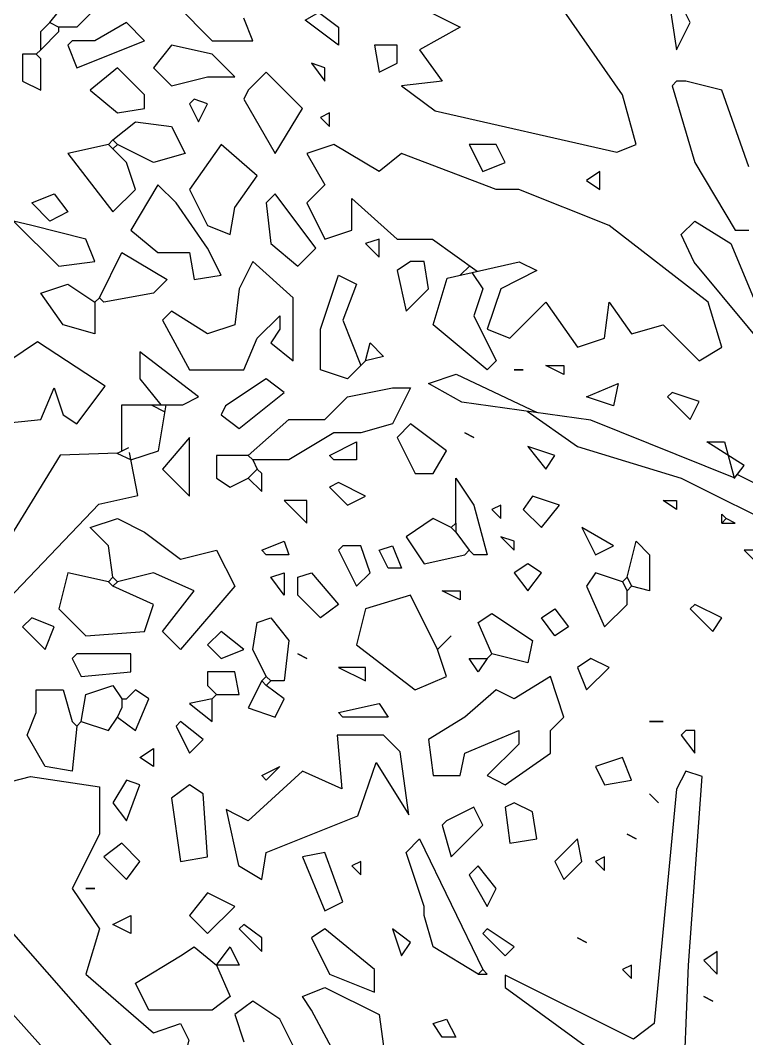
# Model space of a CAD drawing. Header units: metres. Extents: x -3.8 to 7.9, y -0.6 to 14.
# Drawn here: x -1.369 to -0.586, y 8.554 to 9.652 of the extents above; entities that cross this region are included whole.
import ezdxf

# ---------------------------------------------------------------- set-up
doc = ezdxf.new("R2010")
doc.units = ezdxf.units.M
doc.layers.add('ceco.net 88 green shadow', color=102, linetype='Continuous')
doc.layers.add('ceco.net 88 pair trees', color=7, linetype='Continuous')

msp = doc.modelspace()

# ---------------------------------------------------------------- linework, layer by layer
at = {"layer": 'ceco.net 88 green shadow', "linetype": 'Continuous'}
for p, q in [((-0.6762, 9.7124), (-0.6617, 9.62)), ((-1.3372, 9.6492), (-1.3178, 9.6735)), ((-1.2789, 9.6735), (-1.308, 9.6443)), ((-1.2011, 9.6686), (-1.1622, 9.6297)), ((-0.6471, 9.6492), (-0.6568, 9.6686)), ((-1.3469, 9.6395), (-1.3372, 9.6492)), ((-1.3372, 9.6492), (-1.3275, 9.6443)), ((-1.2546, 9.6492), (-1.2886, 9.6297)), ((-1.2351, 9.6297), (-1.2546, 9.6492)), ((-1.1185, 9.6297), (-1.1282, 9.654)), ((-0.6617, 9.62), (-0.6471, 9.6492)), ((-1.3469, 9.62), (-1.3469, 9.6395)), ((-1.3469, 9.62), (-1.3275, 9.6395)), ((-1.3275, 9.6395), (-1.3275, 9.6443)), ((-1.308, 9.6443), (-1.3275, 9.6443)), ((-1.3129, 9.6297), (-1.3178, 9.6249)), ((-1.2886, 9.6297), (-1.3129, 9.6297)), ((-1.308, 9.6006), (-1.2351, 9.6297)), ((-1.1622, 9.6297), (-1.1185, 9.6297)), ((-1.3518, 9.6152), (-1.3664, 9.6152)), ((-1.3664, 9.6152), (-1.3664, 9.586)), ((-1.3518, 9.6152), (-1.3469, 9.62)), ((-1.3469, 9.6103), (-1.3518, 9.6152)), ((-1.3178, 9.6249), (-1.308, 9.6006)), ((-1.206, 9.6249), (-1.2254, 9.6006)), ((-1.1622, 9.6152), (-1.206, 9.6249)), ((-1.1379, 9.5909), (-1.1622, 9.6152)), ((-0.9873, 9.6249), (-0.9824, 9.5957)), ((-0.963, 9.6249), (-0.9873, 9.6249)), ((-0.963, 9.6054), (-0.963, 9.6249)), ((-1.3469, 9.5763), (-1.3469, 9.6103)), ((-1.0553, 9.6054), (-1.0407, 9.586)), ((-1.0407, 9.6006), (-1.0553, 9.6054)), ((-0.9824, 9.5957), (-0.963, 9.6054)), ((-1.2643, 9.6006), (-1.2935, 9.5763)), ((-1.2351, 9.5714), (-1.2643, 9.6006)), ((-1.2254, 9.6006), (-1.206, 9.5811)), ((-1.1039, 9.5957), (-1.1234, 9.5763)), ((-1.065, 9.5568), (-1.1039, 9.5957)), ((-1.0407, 9.586), (-1.0407, 9.6006)), ((-1.3664, 9.586), (-1.3469, 9.5763)), ((-1.206, 9.5811), (-1.1671, 9.5909)), ((-1.1671, 9.5909), (-1.1379, 9.5909)), ((-0.6617, 9.586), (-0.6665, 9.5811)), ((-0.6519, 9.586), (-0.6617, 9.586)), ((-0.6131, 9.5763), (-0.6519, 9.586)), ((-1.2935, 9.5763), (-1.2643, 9.552)), ((-1.2351, 9.5568), (-1.2351, 9.5714)), ((-1.1234, 9.5763), (-1.1282, 9.5666)), ((-0.6665, 9.5811), (-0.6422, 9.4985)), ((-0.5839, 9.4937), (-0.6131, 9.5763)), ((-1.1817, 9.5666), (-1.1865, 9.5617)), ((-1.1865, 9.5617), (-1.1768, 9.5423)), ((-1.1671, 9.5617), (-1.1817, 9.5666)), ((-1.1768, 9.5423), (-1.1671, 9.5617)), ((-1.1282, 9.5666), (-1.0942, 9.5082)), ((-1.2643, 9.552), (-1.2351, 9.5568)), ((-1.0942, 9.5082), (-1.065, 9.5568)), ((-1.0359, 9.552), (-1.0456, 9.5471)), ((-1.0359, 9.5374), (-1.0359, 9.552)), ((-1.2692, 9.5228), (-1.2449, 9.5423)), ((-1.2449, 9.5423), (-1.206, 9.5374)), ((-1.206, 9.5374), (-1.1914, 9.5082)), ((-1.0456, 9.5471), (-1.0359, 9.5374)), ((-1.274, 9.518), (-1.3178, 9.5082)), ((-1.274, 9.518), (-1.2692, 9.5228)), ((-1.274, 9.518), (-1.2692, 9.5131)), ((-1.2692, 9.5228), (-1.2643, 9.518)), ((-1.2692, 9.5131), (-1.2643, 9.518)), ((-1.2254, 9.4985), (-1.2643, 9.518)), ((-1.1525, 9.518), (-1.1865, 9.4694)), ((-1.1136, 9.4839), (-1.1525, 9.518)), ((-0.8852, 9.518), (-0.8706, 9.4888)), ((-0.8561, 9.518), (-0.8852, 9.518)), ((-0.8463, 9.4985), (-0.8561, 9.518)), ((-1.3178, 9.5082), (-1.2692, 9.4451)), ((-1.2546, 9.4985), (-1.2692, 9.5131)), ((-1.1914, 9.5082), (-1.2254, 9.4985)), ((-1.2449, 9.4694), (-1.2546, 9.4985)), ((-0.8706, 9.4888), (-0.8463, 9.4985)), ((-0.6422, 9.4985), (-0.5985, 9.4256)), ((-1.1379, 9.4499), (-1.1136, 9.4839)), ((-0.7443, 9.4888), (-0.7589, 9.4791)), ((-0.7443, 9.4694), (-0.7443, 9.4888)), ((-1.2206, 9.4742), (-1.2497, 9.4256)), ((-1.2011, 9.4548), (-1.2206, 9.4742)), ((-0.7589, 9.4791), (-0.7443, 9.4694)), ((-1.3566, 9.4548), (-1.3323, 9.4645)), ((-1.3323, 9.4645), (-1.3178, 9.4451)), ((-1.2692, 9.4451), (-1.2449, 9.4694)), ((-1.1865, 9.4694), (-1.1671, 9.4305)), ((-1.0942, 9.4645), (-1.1039, 9.4548)), ((-1.0505, 9.4062), (-1.0942, 9.4645)), ((-1.3372, 9.4353), (-1.3566, 9.4548)), ((-1.1671, 9.4062), (-1.2011, 9.4548)), ((-1.1428, 9.4208), (-1.1379, 9.4499)), ((-1.1039, 9.4548), (-1.0991, 9.411)), ((-1.3178, 9.4451), (-1.3372, 9.4353)), ((-1.3761, 9.4353), (-1.3275, 9.3867)), ((-1.3566, 9.4305), (-1.3761, 9.4353)), ((-1.2983, 9.4159), (-1.3566, 9.4305)), ((-1.1671, 9.4305), (-1.1428, 9.4208)), ((-1.2497, 9.4256), (-1.2206, 9.4013)), ((-0.5985, 9.4256), (-0.5839, 9.4256)), ((-1.2886, 9.3916), (-1.2983, 9.4159)), ((-1.1525, 9.377), (-1.1671, 9.4062)), ((-1.0991, 9.411), (-1.0699, 9.3867)), ((-1.0699, 9.3867), (-1.0505, 9.4062)), ((-0.9824, 9.4159), (-0.997, 9.411)), ((-0.997, 9.411), (-0.9824, 9.3965)), ((-0.9824, 9.3965), (-0.9824, 9.4159)), ((-1.2837, 9.3527), (-1.2594, 9.4013)), ((-1.2594, 9.4013), (-1.2108, 9.3722)), ((-1.2206, 9.4013), (-1.1865, 9.4013)), ((-1.1865, 9.4013), (-1.1817, 9.3722)), ((-1.3275, 9.3867), (-1.2886, 9.3916)), ((-1.1185, 9.3916), (-1.1331, 9.3624)), ((-1.0748, 9.3527), (-1.1185, 9.3916)), ((-0.9484, 9.3916), (-0.963, 9.3819)), ((-0.9338, 9.3916), (-0.9484, 9.3916)), ((-0.929, 9.3624), (-0.9338, 9.3916)), ((-1.1817, 9.3722), (-1.1525, 9.377)), ((-1.0359, 9.3479), (-1.0262, 9.377)), ((-1.0262, 9.377), (-1.0067, 9.3673)), ((-0.963, 9.3819), (-0.9533, 9.3381)), ((-1.3469, 9.3576), (-1.3178, 9.3673)), ((-1.3178, 9.3673), (-1.2886, 9.3479)), ((-1.2108, 9.3722), (-1.2254, 9.3576)), ((-1.1331, 9.3624), (-1.1379, 9.3236)), ((-1.0067, 9.3673), (-1.0213, 9.3284)), ((-0.9533, 9.3381), (-0.929, 9.3624)), ((-1.3226, 9.3236), (-1.3469, 9.3576)), ((-1.2886, 9.3479), (-1.2837, 9.3527)), ((-1.2789, 9.3479), (-1.2837, 9.3527)), ((-1.2254, 9.3576), (-1.2789, 9.3479)), ((-1.0748, 9.2847), (-1.0748, 9.3527)), ((-1.2886, 9.3479), (-1.2886, 9.3138)), ((-1.0456, 9.3187), (-1.0359, 9.3479)), ((-1.206, 9.3381), (-1.2157, 9.3284)), ((-1.1671, 9.3138), (-1.206, 9.3381)), ((-1.1136, 9.309), (-1.0893, 9.3333)), ((-1.0893, 9.3333), (-1.0893, 9.3187)), ((-1.2886, 9.3138), (-1.3226, 9.3236)), ((-1.2157, 9.3284), (-1.1865, 9.275)), ((-1.1379, 9.3236), (-1.1671, 9.3138)), ((-1.0893, 9.3187), (-1.0991, 9.3041)), ((-1.0456, 9.275), (-1.0456, 9.3187)), ((-1.0213, 9.3284), (-1.0019, 9.2798)), ((-1.1282, 9.275), (-1.1136, 9.309)), ((-1.0991, 9.3041), (-1.0748, 9.2847)), ((-0.997, 9.2847), (-0.9921, 9.3041)), ((-0.9921, 9.3041), (-0.9776, 9.2895)), ((-0.9776, 9.2895), (-0.997, 9.2847)), ((-1.1865, 9.275), (-1.1282, 9.275)), ((-1.0164, 9.2652), (-1.0456, 9.275)), ((-1.0019, 9.2798), (-1.0164, 9.2652)), ((-1.0019, 9.2798), (-0.997, 9.2847)), ((-0.8366, 9.275), (-0.8269, 9.275)), ((-0.8269, 9.275), (-0.8366, 9.275)), ((-0.8026, 9.2798), (-0.7832, 9.2798)), ((-0.7832, 9.2701), (-0.8026, 9.2798)), ((-0.7832, 9.2798), (-0.7832, 9.2701)), ((-1.1039, 9.2652), (-1.1477, 9.2361)), ((-1.0845, 9.2507), (-1.1039, 9.2652)), ((-1.0164, 9.2458), (-0.9678, 9.2555)), ((-0.9678, 9.2555), (-0.9484, 9.2555)), ((-0.9484, 9.2555), (-0.9678, 9.2166)), ((-0.7589, 9.2458), (-0.7248, 9.2604)), ((-0.7248, 9.2604), (-0.7297, 9.2361)), ((-1.1331, 9.2118), (-1.0845, 9.2507)), ((-1.0407, 9.2215), (-1.0164, 9.2458)), ((-0.7297, 9.2361), (-0.7589, 9.2458)), ((-0.6665, 9.2507), (-0.6714, 9.2458)), ((-0.6714, 9.2458), (-0.6471, 9.2215)), ((-0.6374, 9.2409), (-0.6665, 9.2507)), ((-1.1477, 9.2361), (-1.1525, 9.2264)), ((-0.6471, 9.2215), (-0.6374, 9.2409)), ((-1.1525, 9.2264), (-1.1331, 9.2118)), ((-1.1234, 9.1826), (-1.0796, 9.2215)), ((-1.0796, 9.2215), (-1.0407, 9.2215)), ((-0.9678, 9.2166), (-1.0019, 9.2069)), ((-0.9484, 9.2166), (-0.963, 9.2021)), ((-0.9095, 9.1875), (-0.9484, 9.2166)), ((-1.1865, 9.2021), (-1.2157, 9.168)), ((-1.1865, 9.1389), (-1.1865, 9.2021)), ((-1.031, 9.2069), (-1.0796, 9.1778)), ((-1.0359, 9.1826), (-1.0067, 9.1972)), ((-1.0019, 9.2069), (-1.031, 9.2069)), ((-1.0067, 9.1972), (-1.0067, 9.1778)), ((-0.963, 9.2021), (-0.9435, 9.1632)), ((-0.8901, 9.2069), (-0.8804, 9.2021)), ((-0.8804, 9.2021), (-0.8901, 9.2069)), ((-0.9241, 9.1632), (-0.9095, 9.1875)), ((-0.822, 9.1923), (-0.8026, 9.168)), ((-0.7929, 9.1826), (-0.822, 9.1923)), ((-1.1234, 9.1826), (-1.1574, 9.1826)), ((-1.1574, 9.1826), (-1.1574, 9.1583)), ((-1.1234, 9.1826), (-1.1185, 9.1778)), ((-1.0796, 9.1778), (-1.1185, 9.1778)), ((-1.1185, 9.1778), (-1.1136, 9.168)), ((-1.031, 9.1778), (-1.0359, 9.1826)), ((-1.0067, 9.1778), (-1.031, 9.1778)), ((-0.8026, 9.168), (-0.7929, 9.1826)), ((-1.2157, 9.168), (-1.1865, 9.1389)), ((-1.1234, 9.1583), (-1.1136, 9.168)), ((-1.1088, 9.1632), (-1.1136, 9.168)), ((-1.1574, 9.1583), (-1.1428, 9.1486)), ((-1.1428, 9.1486), (-1.1234, 9.1583)), ((-1.1234, 9.1583), (-1.1088, 9.1437)), ((-1.1088, 9.1437), (-1.1088, 9.1632)), ((-1.0262, 9.1535), (-1.0359, 9.1486)), ((-0.997, 9.1389), (-1.0262, 9.1535)), ((-0.9435, 9.1632), (-0.9241, 9.1632)), ((-0.8998, 9.1097), (-0.8998, 9.1583)), ((-0.8998, 9.1583), (-0.8804, 9.1292)), ((-1.0359, 9.1486), (-1.0164, 9.1292)), ((-1.0845, 9.134), (-1.0602, 9.1097)), ((-1.0602, 9.134), (-1.0845, 9.134)), ((-1.0602, 9.1097), (-1.0602, 9.134)), ((-1.0164, 9.1292), (-0.997, 9.1389)), ((-0.8172, 9.1389), (-0.8269, 9.1243)), ((-0.788, 9.1292), (-0.8172, 9.1389)), ((-0.6762, 9.134), (-0.6617, 9.134)), ((-0.6617, 9.1243), (-0.6762, 9.134)), ((-0.6617, 9.134), (-0.6617, 9.1243)), ((-0.8804, 9.1292), (-0.8658, 9.0757)), ((-0.8512, 9.1292), (-0.8609, 9.1243)), ((-0.8609, 9.1243), (-0.8512, 9.1146)), ((-0.8512, 9.1146), (-0.8512, 9.1292)), ((-0.8269, 9.1243), (-0.8075, 9.1049)), ((-0.8075, 9.1049), (-0.788, 9.1292)), ((-1.2935, 9.1049), (-1.2643, 9.1146)), ((-1.2643, 9.1146), (-1.2351, 9.1)), ((-0.9241, 9.1146), (-0.9533, 9.0951)), ((-0.9047, 9.1049), (-0.9241, 9.1146)), ((-0.9047, 9.1049), (-0.8998, 9.1097)), ((-0.8998, 9.1097), (-0.8998, 9.1)), ((-0.6131, 9.1097), (-0.6131, 9.1194)), ((-0.6131, 9.1194), (-0.6082, 9.1146)), ((-0.6131, 9.1097), (-0.6082, 9.1146)), ((-0.6131, 9.1097), (-0.5985, 9.1097)), ((-0.5985, 9.1097), (-0.6082, 9.1146)), ((-1.274, 9.0854), (-1.2935, 9.1049)), ((-1.2351, 9.1), (-1.1963, 9.0708)), ((-0.9047, 9.1049), (-0.8998, 9.1)), ((-0.8998, 9.1), (-0.8852, 9.0806)), ((-0.7637, 9.1049), (-0.7491, 9.0757)), ((-0.7297, 9.0854), (-0.7637, 9.1049)), ((-1.1088, 9.0806), (-1.0845, 9.0903)), ((-1.0845, 9.0903), (-1.0796, 9.0757)), ((-0.9533, 9.0951), (-0.9338, 9.066)), ((-0.8512, 9.0951), (-0.8366, 9.0806)), ((-0.8366, 9.0903), (-0.8512, 9.0951)), ((-0.8366, 9.0806), (-0.8366, 9.0903)), ((-0.7151, 9.0514), (-0.7054, 9.0903)), ((-0.7054, 9.0903), (-0.6908, 9.0757)), ((-1.2692, 9.0514), (-1.274, 9.0854)), ((-1.1963, 9.0708), (-1.1574, 9.0806)), ((-1.1574, 9.0806), (-1.1379, 9.0417)), ((-1.1039, 9.0757), (-1.1088, 9.0806)), ((-1.0213, 9.0854), (-1.0262, 9.0806)), ((-1.0262, 9.0806), (-1.0067, 9.0417)), ((-1.0019, 9.0854), (-1.0213, 9.0854)), ((-0.9921, 9.0563), (-1.0019, 9.0854)), ((-0.9824, 9.0806), (-0.9678, 9.0854)), ((-0.9727, 9.0611), (-0.9824, 9.0806)), ((-0.9678, 9.0854), (-0.9581, 9.0611)), ((-0.8901, 9.0757), (-0.8852, 9.0806)), ((-0.8804, 9.0757), (-0.8852, 9.0806)), ((-0.7491, 9.0757), (-0.7297, 9.0854)), ((-0.5888, 9.0806), (-0.5645, 9.0563)), ((-0.5645, 9.0806), (-0.5888, 9.0806)), ((-1.0796, 9.0757), (-1.1039, 9.0757)), ((-0.9338, 9.066), (-0.8901, 9.0757)), ((-0.8658, 9.0757), (-0.8804, 9.0757)), ((-0.822, 9.066), (-0.8366, 9.0563)), ((-0.8075, 9.0563), (-0.822, 9.066)), ((-0.6908, 9.0757), (-0.6908, 9.0563)), ((-1.3178, 9.0563), (-1.3275, 9.0174)), ((-1.274, 9.0465), (-1.3178, 9.0563)), ((-1.2254, 9.0563), (-1.2643, 9.0465)), ((-1.1817, 9.0368), (-1.2254, 9.0563)), ((-1.0991, 9.0514), (-1.0845, 9.0563)), ((-1.0845, 9.0563), (-1.0845, 9.032)), ((-1.0699, 9.0514), (-1.0553, 9.0563)), ((-1.0553, 9.0563), (-1.0262, 9.0222)), ((-1.0067, 9.0417), (-0.9921, 9.0563)), ((-0.9581, 9.0611), (-0.9727, 9.0611)), ((-0.8366, 9.0563), (-0.822, 9.0368)), ((-0.822, 9.0368), (-0.8075, 9.0563)), ((-0.7491, 9.0563), (-0.7589, 9.0417)), ((-0.72, 9.0465), (-0.7491, 9.0563)), ((-0.6908, 9.0563), (-0.6908, 9.0368)), ((-1.274, 9.0465), (-1.2692, 9.0514)), ((-1.274, 9.0465), (-1.2692, 9.0417)), ((-1.2692, 9.0514), (-1.2643, 9.0465)), ((-1.2692, 9.0417), (-1.2643, 9.0465)), ((-1.0845, 9.032), (-1.0991, 9.0514)), ((-1.0699, 9.032), (-1.0699, 9.0514)), ((-0.72, 9.0465), (-0.7151, 9.0514)), ((-0.72, 9.0465), (-0.7151, 9.0368)), ((-0.7151, 9.0514), (-0.7103, 9.0417)), ((-1.2254, 9.0222), (-1.2692, 9.0417)), ((-1.2157, 8.9931), (-1.1817, 9.0368)), ((-1.1379, 9.0417), (-1.1963, 8.9736)), ((-0.9144, 9.0368), (-0.8949, 9.0368)), ((-0.8949, 9.0271), (-0.9144, 9.0368)), ((-0.8949, 9.0368), (-0.8949, 9.0271)), ((-0.7589, 9.0417), (-0.7394, 8.9979)), ((-0.7151, 9.0368), (-0.7103, 9.0417)), ((-0.7151, 9.0222), (-0.7151, 9.0368)), ((-0.6908, 9.0368), (-0.7103, 9.0417)), ((-1.2351, 8.9931), (-1.2254, 9.0222)), ((-1.0456, 9.0077), (-1.0699, 9.032)), ((-1.0262, 9.0222), (-1.0456, 9.0077)), ((-0.9484, 9.032), (-0.997, 9.0174)), ((-0.9192, 8.9736), (-0.9484, 9.032)), ((-0.7394, 8.9979), (-0.7151, 9.0222)), ((-0.6422, 9.0222), (-0.6471, 9.0174)), ((-0.6131, 9.0077), (-0.6422, 9.0222)), ((-1.3275, 9.0174), (-1.2983, 8.9882)), ((-0.997, 9.0174), (-1.0067, 8.9785)), ((-0.8755, 9.0028), (-0.8609, 9.0125)), ((-0.8609, 9.0125), (-0.8172, 8.9834)), ((-0.8075, 9.0077), (-0.7929, 9.0174)), ((-0.7929, 9.0174), (-0.7783, 8.9979)), ((-0.6471, 9.0174), (-0.6228, 8.9931)), ((-1.3566, 9.0077), (-1.3664, 8.9979)), ((-1.3323, 8.9979), (-1.3566, 9.0077)), ((-1.1185, 8.9736), (-1.1136, 9.0028)), ((-1.1136, 9.0028), (-1.0991, 9.0077)), ((-1.0991, 9.0077), (-1.0796, 8.9834)), ((-0.8609, 8.9688), (-0.8755, 9.0028)), ((-0.7929, 8.9882), (-0.8075, 9.0077)), ((-0.6228, 8.9931), (-0.6131, 9.0077)), ((-1.3664, 8.9979), (-1.3421, 8.9736)), ((-1.3421, 8.9736), (-1.3323, 8.9979)), ((-1.2983, 8.9882), (-1.2351, 8.9931)), ((-1.1963, 8.9736), (-1.2157, 8.9931)), ((-1.1525, 8.9931), (-1.1671, 8.9785)), ((-1.1282, 8.9736), (-1.1525, 8.9931)), ((-0.7783, 8.9979), (-0.7929, 8.9882)), ((-1.1671, 8.9785), (-1.1525, 8.9639)), ((-1.0796, 8.9834), (-1.0845, 8.9396)), ((-1.0067, 8.9785), (-0.9435, 8.9299)), ((-0.9192, 8.9736), (-0.9144, 8.9785)), ((-0.9144, 8.9785), (-0.9047, 8.9882)), ((-0.9047, 8.9882), (-0.9144, 8.9785)), ((-0.8172, 8.9834), (-0.822, 8.9591)), ((-1.308, 8.9688), (-1.3129, 8.9639)), ((-1.2497, 8.9688), (-1.308, 8.9688)), ((-1.2497, 8.9493), (-1.2497, 8.9688)), ((-1.1525, 8.9639), (-1.1282, 8.9736)), ((-1.1039, 8.9445), (-1.1185, 8.9736)), ((-1.0699, 8.9688), (-1.0602, 8.9639)), ((-1.0602, 8.9639), (-1.0699, 8.9688)), ((-0.9095, 8.9445), (-0.9192, 8.9736)), ((-0.8658, 8.9639), (-0.8609, 8.9688)), ((-0.822, 8.9591), (-0.8609, 8.9688)), ((-1.3129, 8.9639), (-1.3032, 8.9445)), ((-0.8755, 8.9493), (-0.8852, 8.9639)), ((-0.8852, 8.9639), (-0.8658, 8.9639)), ((-0.8658, 8.9639), (-0.8755, 8.9493)), ((-0.754, 8.9639), (-0.7686, 8.9542)), ((-0.7346, 8.9542), (-0.754, 8.9639)), ((-1.3032, 8.9445), (-1.2497, 8.9493)), ((-1.1379, 8.9493), (-1.1671, 8.9493)), ((-1.1671, 8.9493), (-1.1671, 8.9348)), ((-1.1331, 8.925), (-1.1379, 8.9493)), ((-1.0262, 8.9542), (-0.997, 8.9396)), ((-0.997, 8.9542), (-1.0262, 8.9542)), ((-0.997, 8.9396), (-0.997, 8.9542)), ((-0.7686, 8.9542), (-0.7589, 8.9299)), ((-0.7589, 8.9299), (-0.7346, 8.9542)), ((-1.2983, 8.925), (-1.2692, 8.9348)), ((-1.2692, 8.9348), (-1.2594, 8.9202)), ((-1.1671, 8.9348), (-1.1574, 8.925)), ((-1.1088, 8.9396), (-1.1234, 8.9105)), ((-1.1088, 8.9396), (-1.1039, 8.9445)), ((-1.1088, 8.9396), (-1.1039, 8.9348)), ((-1.1039, 8.9445), (-1.0991, 8.9396)), ((-1.1039, 8.9348), (-1.0991, 8.9396)), ((-1.0845, 8.9202), (-1.1039, 8.9348)), ((-1.0845, 8.9396), (-1.0991, 8.9396)), ((-0.9435, 8.9299), (-0.9095, 8.9445)), ((-0.7977, 8.9445), (-0.8366, 8.9202)), ((-0.7832, 8.9007), (-0.7977, 8.9445)), ((-1.3518, 8.9056), (-1.3518, 8.9299)), ((-1.3518, 8.9299), (-1.3226, 8.9299)), ((-1.3226, 8.9299), (-1.3129, 8.8959)), ((-1.3032, 8.8959), (-1.2983, 8.925)), ((-1.2449, 8.9299), (-1.2546, 8.9202)), ((-1.2303, 8.9202), (-1.2449, 8.9299)), ((-1.1622, 8.9202), (-1.1574, 8.925)), ((-1.1574, 8.925), (-1.1331, 8.925)), ((-0.8561, 8.9299), (-0.8901, 8.9007)), ((-0.8366, 8.9202), (-0.8561, 8.9299)), ((-1.2594, 8.9202), (-1.2546, 8.9202)), ((-1.2594, 8.9202), (-1.2594, 8.9105)), ((-1.2594, 8.9202), (-1.2594, 8.9105)), ((-1.2449, 8.8862), (-1.2303, 8.9202)), ((-1.1622, 8.9202), (-1.1865, 8.9153)), ((-1.1865, 8.9153), (-1.1622, 8.8959)), ((-1.1622, 8.8959), (-1.1622, 8.9202)), ((-1.0942, 8.9007), (-1.0845, 8.9202)), ((-1.0262, 8.9056), (-0.9824, 8.9153)), ((-0.9824, 8.9153), (-0.9727, 8.9007)), ((-1.3615, 8.8813), (-1.3518, 8.9056)), ((-1.2643, 8.9007), (-1.2594, 8.9105)), ((-1.1234, 8.9105), (-1.0942, 8.9007)), ((-1.0213, 8.9007), (-1.0262, 8.9056)), ((-1.3129, 8.8959), (-1.308, 8.891)), ((-1.308, 8.891), (-1.3129, 8.8424)), ((-1.308, 8.891), (-1.3032, 8.8959)), ((-1.3032, 8.8959), (-1.274, 8.8862)), ((-1.274, 8.8862), (-1.2643, 8.9007)), ((-1.2643, 8.9007), (-1.2449, 8.8862)), ((-1.1963, 8.8959), (-1.2011, 8.891)), ((-1.2011, 8.891), (-1.1865, 8.8619)), ((-1.172, 8.8764), (-1.1963, 8.8959)), ((-0.9727, 8.9007), (-1.0213, 8.9007)), ((-0.8901, 8.9007), (-0.929, 8.8764)), ((-0.7977, 8.8862), (-0.7832, 8.9007)), ((-0.6908, 8.8959), (-0.6762, 8.8959)), ((-0.6762, 8.8959), (-0.6908, 8.8959)), ((-1.3421, 8.8473), (-1.3615, 8.8813)), ((-0.8901, 8.8619), (-0.8318, 8.8862)), ((-0.8318, 8.8862), (-0.8318, 8.8716)), ((-0.7977, 8.8619), (-0.7977, 8.8862)), ((-0.6519, 8.8862), (-0.6568, 8.8813)), ((-0.6568, 8.8813), (-0.6422, 8.8619)), ((-0.6422, 8.8862), (-0.6519, 8.8862)), ((-0.6422, 8.8619), (-0.6422, 8.8862)), ((-1.1865, 8.8619), (-1.172, 8.8764)), ((-0.929, 8.8764), (-0.9241, 8.8376)), ((-0.8318, 8.8716), (-0.8658, 8.8376)), ((-1.24, 8.857), (-1.2254, 8.8667)), ((-1.2254, 8.8473), (-1.24, 8.857)), ((-1.2254, 8.8667), (-1.2254, 8.8473)), ((-0.8949, 8.8376), (-0.8901, 8.8619)), ((-0.8463, 8.8278), (-0.7977, 8.8619)), ((-0.72, 8.857), (-0.7491, 8.8473)), ((-0.7103, 8.8327), (-0.72, 8.857)), ((-1.3129, 8.8424), (-1.3421, 8.8473)), ((-1.1088, 8.8376), (-1.0893, 8.8473)), ((-1.0893, 8.8473), (-1.1039, 8.8327)), ((-0.7491, 8.8473), (-0.7394, 8.8278)), ((-1.1039, 8.8327), (-1.1088, 8.8376)), ((-0.9241, 8.8376), (-0.8949, 8.8376)), ((-0.8658, 8.8376), (-0.8463, 8.8278)), ((-1.2546, 8.8327), (-1.2692, 8.8084)), ((-1.24, 8.8278), (-1.2546, 8.8327)), ((-1.2546, 8.789), (-1.24, 8.8278)), ((-1.1865, 8.8278), (-1.206, 8.8133)), ((-1.172, 8.8181), (-1.1865, 8.8278)), ((-0.7394, 8.8278), (-0.7103, 8.8327)), ((-1.206, 8.8133), (-1.1963, 8.7452)), ((-1.1671, 8.7501), (-1.172, 8.8181)), ((-0.6908, 8.8181), (-0.6811, 8.8084)), ((-0.6811, 8.8084), (-0.6908, 8.8181)), ((-1.2692, 8.8084), (-1.2546, 8.789)), ((-0.8804, 8.8035), (-0.9095, 8.789)), ((-0.8706, 8.7841), (-0.8804, 8.8035)), ((-0.8366, 8.8084), (-0.8463, 8.8035)), ((-0.8463, 8.8035), (-0.8415, 8.7647)), ((-0.8172, 8.7987), (-0.8366, 8.8084)), ((-0.8123, 8.7695), (-0.8172, 8.7987)), ((-0.9095, 8.789), (-0.9144, 8.7841)), ((-0.9144, 8.7841), (-0.9047, 8.7501)), ((-0.9047, 8.7501), (-0.8706, 8.7841)), ((-0.9533, 8.7549), (-0.9387, 8.7695)), ((-0.9387, 8.7695), (-0.8706, 8.6286)), ((-0.8415, 8.7647), (-0.8123, 8.7695)), ((-0.7686, 8.7695), (-0.7929, 8.7452)), ((-0.7637, 8.7452), (-0.7686, 8.7695)), ((-0.7151, 8.7744), (-0.7054, 8.7695)), ((-0.7054, 8.7695), (-0.7151, 8.7744)), ((-1.2594, 8.7647), (-1.2789, 8.7501)), ((-1.24, 8.7452), (-1.2594, 8.7647)), ((-1.2789, 8.7501), (-1.2546, 8.7258)), ((-1.1963, 8.7452), (-1.1671, 8.7501)), ((-1.0407, 8.7549), (-1.065, 8.7501)), ((-1.065, 8.7501), (-1.0407, 8.6918)), ((-1.0213, 8.7015), (-1.0407, 8.7549)), ((-0.9338, 8.6966), (-0.9533, 8.7549)), ((-0.7394, 8.7501), (-0.7491, 8.7452)), ((-0.7394, 8.7355), (-0.7394, 8.7501)), ((-1.2546, 8.7258), (-1.24, 8.7452)), ((-1.0019, 8.7452), (-1.0116, 8.7404)), ((-1.0116, 8.7404), (-1.0019, 8.7306)), ((-1.0019, 8.7306), (-1.0019, 8.7452)), ((-0.8755, 8.7404), (-0.8852, 8.7306)), ((-0.8561, 8.7161), (-0.8755, 8.7404)), ((-0.7929, 8.7452), (-0.7832, 8.7258)), ((-0.7832, 8.7258), (-0.7637, 8.7452)), ((-0.7491, 8.7452), (-0.7394, 8.7355)), ((-0.8852, 8.7306), (-0.8658, 8.6966)), ((-1.2983, 8.7161), (-1.2886, 8.7161)), ((-1.2886, 8.7161), (-1.2983, 8.7161)), ((-0.8658, 8.6966), (-0.8561, 8.7161)), ((-1.1671, 8.7112), (-1.1865, 8.6869)), ((-1.1379, 8.6966), (-1.1671, 8.7112)), ((-1.1671, 8.6675), (-1.1379, 8.6966)), ((-1.0407, 8.6918), (-1.0213, 8.7015)), ((-0.9338, 8.6869), (-0.9338, 8.6966)), ((-1.2692, 8.6772), (-1.2497, 8.6869)), ((-1.2497, 8.6869), (-1.2497, 8.6675)), ((-1.1865, 8.6869), (-1.1671, 8.6675)), ((-0.9241, 8.6529), (-0.9338, 8.6869)), ((-1.2497, 8.6675), (-1.2692, 8.6772)), ((-1.1282, 8.6772), (-1.1331, 8.6723)), ((-1.1331, 8.6723), (-1.1088, 8.648)), ((-1.1088, 8.6626), (-1.1282, 8.6772)), ((-1.0407, 8.6723), (-1.0553, 8.6626)), ((-0.9873, 8.6286), (-1.0407, 8.6723)), ((-0.9678, 8.6723), (-0.9581, 8.6432)), ((-0.9484, 8.6577), (-0.9678, 8.6723)), ((-0.8658, 8.6723), (-0.8706, 8.6675)), ((-0.8366, 8.6529), (-0.8658, 8.6723)), ((-1.1088, 8.648), (-1.1088, 8.6626)), ((-1.0553, 8.6626), (-1.0359, 8.6237)), ((-0.8706, 8.6675), (-0.8463, 8.6432)), ((-0.7686, 8.6626), (-0.7589, 8.6577)), ((-0.7589, 8.6577), (-0.7686, 8.6626)), ((-1.1963, 8.6432), (-1.1817, 8.6529)), ((-1.1817, 8.6529), (-1.1574, 8.6334)), ((-1.1574, 8.6334), (-1.1428, 8.6529)), ((-1.1428, 8.6529), (-1.1331, 8.6334)), ((-0.9581, 8.6432), (-0.9484, 8.6577)), ((-0.8755, 8.6237), (-0.9241, 8.6529)), ((-0.8463, 8.6432), (-0.8366, 8.6529)), ((-1.2449, 8.614), (-1.1963, 8.6432)), ((-0.6179, 8.648), (-0.6325, 8.6383)), ((-0.6325, 8.6383), (-0.6179, 8.6237)), ((-0.6179, 8.6237), (-0.6179, 8.648)), ((-1.1574, 8.6334), (-1.1428, 8.5994)), ((-1.1331, 8.6334), (-1.1574, 8.6334)), ((-0.9873, 8.6043), (-0.9873, 8.6286)), ((-0.8755, 8.6237), (-0.8706, 8.6286)), ((-0.8658, 8.6237), (-0.8706, 8.6286)), ((-0.7103, 8.6334), (-0.72, 8.6286)), ((-0.72, 8.6286), (-0.7103, 8.6189)), ((-0.7103, 8.6189), (-0.7103, 8.6334)), ((-1.0359, 8.6237), (-0.9873, 8.6043)), ((-0.8755, 8.6237), (-0.8658, 8.6237)), ((-1.2303, 8.5848), (-1.2449, 8.614)), ((-1.065, 8.5994), (-1.0407, 8.6091)), ((-1.0407, 8.6091), (-0.9824, 8.58)), ((-1.1428, 8.5994), (-1.1622, 8.5848)), ((-1.1185, 8.5946), (-1.1379, 8.58)), ((-1.0893, 8.5751), (-1.1185, 8.5946)), ((-1.0553, 8.5848), (-1.065, 8.5994)), ((-0.6325, 8.5994), (-0.6228, 8.5946)), ((-0.6228, 8.5946), (-0.6325, 8.5994)), ((-1.2157, 8.5848), (-1.2303, 8.5848)), ((-1.1622, 8.5848), (-1.2157, 8.5848)), ((-1.0213, 8.5217), (-1.0553, 8.5848)), ((-1.1379, 8.58), (-1.1282, 8.5508)), ((-1.0699, 8.5362), (-1.0893, 8.5751)), ((-0.9824, 8.58), (-0.9776, 8.546)), ((-0.9241, 8.5703), (-0.9095, 8.5751)), ((-0.9095, 8.5751), (-0.8998, 8.5557)), ((-0.9144, 8.5557), (-0.9241, 8.5703)), ((-0.8998, 8.5557), (-0.9144, 8.5557))]:
    msp.add_line(p, q, dxfattribs=at)
at = {"layer": 'ceco.net 88 pair trees', "linetype": 'Continuous'}
for p, q in [((-0.8949, 9.377), (-0.8847, 9.3872)), ((-1.2278, 9.2373), (-1.213, 9.2298)), ((-1.2641, 9.1853), (-1.2521, 9.1911)), ((-1.2648, 9.1853), (-1.2495, 9.1778))]:
    msp.add_line(p, q, dxfattribs=at)
for points in [[(-1.0475, 9.6604), (-1.0262, 9.6443), (-1.0262, 9.6249), (-1.0621, 9.6519), (-1.0201, 9.6764), (-0.9824, 9.6881), (-0.8949, 9.6443), (-0.9387, 9.62), (-0.9144, 9.586), (-0.9581, 9.5811), (-0.9219, 9.5542), (-0.7263, 9.5095), (-0.7054, 9.518), (-0.72, 9.5714), (-0.8755, 9.795), (-0.9588, 9.8686), (-1.0796, 9.9359), (-1.0964, 9.9247), (-1.0541, 9.8533), (-1.0164, 9.8533), (-1.0021, 9.8436), (-1.0645, 9.8052), (-1.0675, 9.8761)], [(-0.8823, 9.3799), (-0.8706, 9.3624), (-0.8804, 9.3333), (-0.8561, 9.2847), (-0.8658, 9.275), (-0.9241, 9.3236), (-0.909, 9.3739), (-0.8315, 9.3914), (-0.8123, 9.3819), (-0.8512, 9.3624), (-0.8658, 9.3187), (-0.8415, 9.309), (-0.8026, 9.3479), (-0.7686, 9.2993), (-0.7394, 9.309), (-0.7346, 9.3479), (-0.7103, 9.3138), (-0.6762, 9.3236), (-0.6374, 9.2847), (-0.6131, 9.2993), (-0.6276, 9.3479), (-0.7346, 9.4305), (-0.8318, 9.4694), (-0.8561, 9.4694), (-0.9581, 9.5082), (-0.9824, 9.4888), (-1.031, 9.518), (-1.0602, 9.5082), (-1.0407, 9.4742), (-1.0602, 9.4548), (-1.0407, 9.4159), (-1.0116, 9.4256), (-1.0116, 9.4596), (-0.963, 9.4159), (-0.9246, 9.4159), (-0.8765, 9.3812)], [(-0.5256, 9.2502), (-0.6427, 9.3911), (-0.6568, 9.4208), (-0.6422, 9.4353), (-0.6033, 9.411), (-0.579, 9.3527)], [(-1.3924, 9.2169), (-1.3469, 9.2215), (-1.3323, 9.2555), (-1.3226, 9.2264), (-1.308, 9.2166), (-1.2774, 9.2575), (-1.3503, 9.3051), (-1.4123, 9.2633)], [(-1.2594, 9.1875), (-1.2594, 9.2373), (-1.1938, 9.2373), (-1.1768, 9.2458), (-1.24, 9.2944), (-1.24, 9.2652), (-1.2176, 9.2373)], [(-0.5997, 9.1578), (-0.589, 9.1717), (-0.6293, 9.1972), (-0.6101, 9.1972), (-0.5999, 9.1586), (-0.754, 9.2208), (-0.8932, 9.24), (-0.929, 9.2604), (-0.8993, 9.2703), (-0.8121, 9.2288)], [(-1.2497, 9.1778), (-1.2201, 9.1875), (-1.2116, 9.2373)], [(-0.8228, 9.2303), (-0.7686, 9.1923), (-0.6568, 9.1583), (-0.5402, 9.1), (-0.4721, 9.0174), (-0.4403, 8.9382), (-0.156, 8.5581), (-0.1465, 8.4293), (-0.1125, 8.2689), (-0.0833, 8.2252), (-0.042, 8.2046), (-0.0741, 8.162), (-0.093, 8.162), (-0.093, 8.0502), (-0.0833, 8.0308), (-0.0916, 7.9929), (-0.0619, 7.7297), (-0.0639, 7.6148), (0.0183, 7.6017)], [(-1.2641, 9.1853), (-1.3258, 9.1829), (-1.406, 9.0529), (-1.3894, 9.0198), (-1.2842, 9.1301), (-1.2424, 9.1394), (-1.2512, 9.1858)], [(-0.5963, 9.1622), (-0.5304, 9.1292)], [(-1.0274, 8.8813), (-1.0225, 8.8235), (-1.065, 8.8424), (-1.1234, 8.789), (-1.1472, 8.8009), (-1.1336, 8.7406), (-1.1088, 8.7258), (-1.1039, 8.7549), (-1.0053, 8.7943), (-0.9856, 8.8517), (-0.9503, 8.7955), (-0.9596, 8.8631), (-0.9776, 8.8813), (-1.0274, 8.8813)], [(-1.4072, 8.746), (-1.4235, 8.8196), (-1.3579, 8.8368), (-1.2837, 8.8254), (-1.2837, 8.7744), (-1.3129, 8.7161), (-1.2837, 8.6723), (-1.2983, 8.6237), (-1.2254, 8.5605), (-1.1963, 8.5703), (-1.1873, 8.5525), (-1.2023, 8.493), (-1.24, 8.5119), (-1.3809, 8.6723), (-1.4072, 8.746)], [(-0.6388, 8.4522), (-0.6179, 8.4731), (-0.6082, 8.4293), (-0.6262, 8.4293), (-0.6549, 8.4816), (-0.6488, 8.6334), (-0.6342, 8.8366), (-0.6519, 8.8424), (-0.6617, 8.823), (-0.686, 8.5703), (-0.7083, 8.5535), (-0.8463, 8.6225), (-0.8463, 8.6091), (-0.735, 8.5282), (-0.5705, 8.1178)], [(-1.4687, 8.6828), (-1.7134, 8.7652), (-1.7627, 8.7627), (-1.726, 8.7258), (-1.7066, 8.7404), (-1.6823, 8.7161), (-1.7032, 8.6743), (-1.6305, 8.6424), (-1.6728, 8.5963), (-1.6677, 8.5314), (-1.5316, 8.4979), (-1.3124, 8.4784), (-1.2983, 8.4925), (-1.4687, 8.6828)]]:
    msp.add_lwpolyline(points, dxfattribs=at)

doc.saveas('drawing.dxf')
